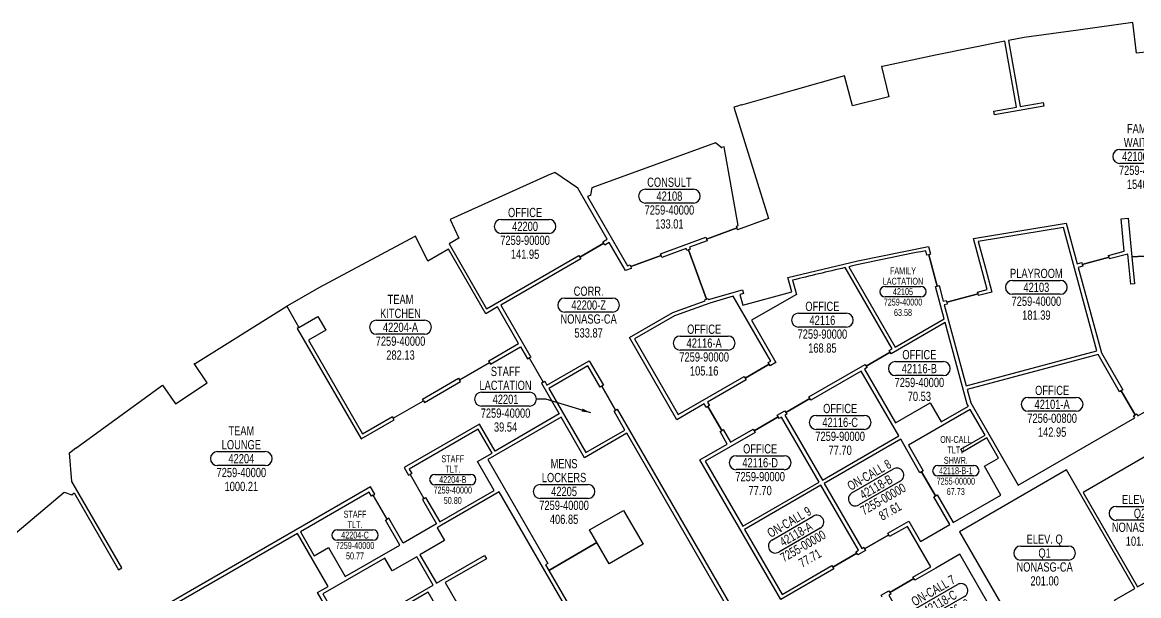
# Model space of a CAD drawing. Extents: x -1896 to 1625, y 4914 to 7322.
# Drawn here: x -1023 to 423, y 6563 to 7306 of the extents above; entities that cross this region are included whole.
import ezdxf
from ezdxf.enums import TextEntityAlignment as Align

# ---------------------------------------------------------------- set-up
doc = ezdxf.new("R2010")
doc.units = 0
doc.header["$LTSCALE"] = 48
doc.header["$MEASUREMENT"] = 0
doc.layers.get('0').update_dxf_attribs({"linetype": 'CONTINUOUS'})
for name, color, linetype in [('AREA', 3, 'CONTINUOUS'), ('AREA2', 1, 'CONTINUOUS'), ('COSTC', 6, 'CONTINUOUS'), ('PLINE2', 5, 'CONTINUOUS'), ('ROOMNA', 4, 'CONTINUOUS'), ('ROOMNO', 4, 'CONTINUOUS'), ('ROOMOV', 4, 'CONTINUOUS')]:
    doc.layers.add(name, color=color, linetype=linetype)
doc.dimstyles.get("Standard").update_dxf_attribs({"dimtxt": 0.18, "dimasz": 12, "dimexe": 0.18, "dimexo": 0.0625, "dimgap": 0.09, "dimtad": 0, "dimtih": 1, "dimtoh": 1, "dimdec": 4, "dimzin": 0, "dimtxsty": 'STANDARD', "dimcen": 0.09, "dimazin": 3, "dimtfac": 1, "dimtdec": 4, "dimtofl": 0, "dimtmove": 0, "dimatfit": 3, "dimtolj": 1, "dimtzin": 0})

# ---------------------------------------------------------------- blocks, each defined once
blk = doc.blocks.new('ROOM')
at = {"layer": 'ROOMOV'}
for p, q in [((-31, 9), (31, 9)), ((31, -9), (-31, -9))]:
    blk.add_line(p, q, dxfattribs=at)
for centre, start, end in [((-31, 0), 90, 270), ((31, 0), 270, 90)]:
    blk.add_arc(centre, 9.04, start, end, dxfattribs=at)
at = {"width": 0.75, "flags": 1}
for tag, p in [('FLFIN', (-60, -36)), ('ICRA', (60, -36)), ('FLCOND', (-60, -60)), ('FLTYPE', (-60, -48)), ('USER1', (60, -48)), ('USER2', (60, -60)), ('WLFIN', (-60, -72)), ('SITE', (-24, -72)), ('UCODE', (24, -72)), ('USER3', (60, -72)), ('WLTYPE', (-60, -84)), ('BLDG', (-24, -84)), ('UDESC', (24, -84)), ('USER4', (60, -84)), ('WLCOND', (-60, -96)), ('FLR', (-24, -96)), ('FCODE', (24, -96)), ('USER5', (60, -96)), ('CLFIN', (-60, -108)), ('COSTCD', (-24, -108)), ('FDESC', (24, -108)), ('USER6', (60, -108)), ('CLCOND', (-60, -132)), ('CLTYPE', (-60, -120)), ('DEPTD', (-24, -120)), ('RDES', (-24, -132)), ('CONTACT', (24, -132)), ('DIVISION', (24, -120)), ('USER7', (60, -120)), ('USER8', (60, -132)), ('CLHT', (-60, -144)), ('CHDATE', (-24, -144)), ('OCCUP', (24, -144)), ('BLOCK', (60, -144)), ('BASE', (-60, -156)), ('CBACK', (-24, -156)), ('PRCONTACT', (24, -156)), ('BLOCK2', (60, -156))]:
    blk.add_attdef(tag, text='', height=6, dxfattribs=at).set_placement(p, align=Align.MIDDLE_CENTER)
at = {"layer": 'AREA', "width": 0.75}
blk.add_attdef('AREA', text='', height=12, dxfattribs=at).set_placement((0, -36), align=Align.MIDDLE_CENTER)
at = {"layer": 'AREA2', "width": 0.75}
blk.add_attdef('AREA2', text='', height=12, dxfattribs=at).set_placement((0, -36), align=Align.MIDDLE_CENTER)
at = {"layer": 'COSTC', "width": 0.75}
blk.add_attdef('COSTC', text='', height=12, dxfattribs=at).set_placement((0, -18), align=Align.MIDDLE_CENTER)
at = {"layer": 'ROOMNA', "width": 0.75}
for tag, p in [('RMNAA', (0, 54)), ('RMNAB', (0, 36)), ('RMNAC', (0, 18))]:
    blk.add_attdef(tag, text='', height=12, dxfattribs=at).set_placement(p, align=Align.MIDDLE_CENTER)
at = {"layer": 'ROOMNO', "width": 0.75}
blk.add_attdef('RMNU', text='', height=12, dxfattribs=at).set_placement((0, 0), align=Align.MIDDLE_CENTER)

msp = doc.modelspace()

# ---------------------------------------------------------------- linework, layer by layer
at = {"layer": 'PLINE2', "color": 6}
for points in [[(444.5, 7268.3), (420.2, 7265.6), (415.7, 7305.7), (344.9, 7295.8), (275, 7285.9), (254.5, 7282.3), (269.6, 7196.6), (299.3, 7201.8), (300.1, 7197), (236.2, 7185.8), (235.4, 7190.6), (264.8, 7195.8), (249.7, 7281.4), (160.2, 7263.2), (91.2, 7248.6), (90.2, 7248.4), (99.7, 7209.2), (52.3, 7197.5), (42, 7236.4), (-24.8, 7217.5), (-91.4, 7198.5), (-91.5, 7198.7), (-96.2, 7197.3), (-101.1, 7195.7), (-56.1, 7051.8), (-96.2, 7037.2), (-97, 7039.5), (-136.5, 7025.1), (-135.7, 7022.8), (-158.4, 7014.5), (-157.6, 7012.2), (-159.9, 7011.3), (-136.6, 6947.4), (-134.3, 6948.3), (-133.8, 6946.9), (-90, 6959.5), (-88.7, 6954.8), (-93.5, 6953.4), (-89.7, 6939.7), (-26.2, 6956.9), (-31.2, 6975.2), (59.5, 6996.9), (150.9, 7015.6), (153.6, 7005.4), (151.3, 7004.8), (162.2, 6964.2), (164.6, 6964.9), (170.1, 6944.6), (173.9, 6945.6), (174.6, 6943.3), (215.1, 6954.1), (214.5, 6956.5), (227, 6959.8), (209.3, 7025.9), (329.4, 7045.7), (343.6, 6993.1), (349.4, 6994.6), (350, 6992.3), (384.8, 7001.7), (384.2, 7004), (404.3, 7009.5), (400.4, 7051.2), (409.6, 7052.1), (414.3, 7002.1), (469.4, 7005)], [(90.9, 6561.6), (89.7, 6563.8), (99.6, 6569.5), (100.8, 6567.4), (132, 6585.4), (130.8, 6587.5), (153.8, 6600.8), (123.6, 6653.1), (100.6, 6639.8), (99.4, 6641.9), (68.2, 6623.9), (69.4, 6621.8), (59.4, 6616.1), (58.2, 6618.2), (27.1, 6600.2), (28.3, 6598.1), (-40.5, 6558.4), (-145, 6739.3), (-109.6, 6759.7), (-119, 6776), (-116.9, 6777.2), (-134.9, 6808.4), (-137, 6807.2), (-139.6, 6811.7), (-175, 6791.2), (-236.4, 6897.6), (-180.2, 6930), (-138.4, 6945.2), (-138.9, 6946.6), (-136.6, 6947.4), (-159.9, 7011.3), (-162.2, 7010.5), (-163, 7012.9), (-194.4, 7001.4), (-195.3, 7003.7), (-234.7, 6989.4), (-233.9, 6987.1), (-241.6, 6984.3), (-262.6, 7020.6), (-268.2, 7017.4), (-269.4, 7019.6), (-300.6, 7001.5), (-299.3, 6999.4), (-403, 6939.6), (-364.1, 6872.3), (-366.2, 6871.1), (-348.2, 6839.9), (-346.1, 6841.1), (-343.1, 6835.9), (-288.3, 6867.6), (-270.1, 6835.9), (-272.2, 6834.7), (-254.2, 6803.5), (-252.1, 6804.8), (-74.8, 6497.8)], [(469.4, 7005), (414.3, 7002.1), (417.6, 6967.2), (412.8, 6966.8), (409.1, 7005.7), (385.4, 6999.3), (384.8, 7001.7), (350, 6992.3), (350.7, 6989.9), (344.9, 6988.3), (374.8, 6877.9), (402.6, 6829.7), (400.5, 6828.5), (418.5, 6797.3), (420.6, 6798.6), (422.1, 6796), (517.5, 6851)], [(-1098.6, 6587.8), (-968.2, 6697.2), (-958.6, 6693.7), (-958.3, 6693.9), (-958.4, 6694), (-955.5, 6696.4), (-898.1, 6596.8), (-893.8, 6599.2), (-958.5, 6711.2), (-961.3, 6748.5), (-953.3, 6754.6), (-953.2, 6754.5), (-840.8, 6835.7), (-824, 6811.6), (-783.3, 6839), (-799.9, 6864), (-799.7, 6864.1), (-799.4, 6863.7), (-798.9, 6864), (-798.8, 6863.9), (-680.1, 6938), (-664.4, 6910.7), (-666.5, 6909.5), (-583.8, 6766.3), (-540.9, 6791), (-542.1, 6793.2), (-503.1, 6815.7), (-501.9, 6813.5), (-455.1, 6840.5), (-456.4, 6842.7), (-417.4, 6865.2), (-416.2, 6863), (-377.3, 6885.5), (-368.3, 6869.9), (-366.2, 6871.1), (-348.2, 6839.9), (-350.3, 6838.7), (-327.2, 6798.6), (-410.3, 6750.6), (-430.5, 6785.5), (-528.2, 6729.1), (-522.5, 6719.2), (-520.4, 6720.4), (-502.4, 6689.2), (-504.5, 6688), (-486.2, 6656.3), (-529.5, 6631.3), (-548.1, 6663.5), (-550.2, 6662.2), (-568.2, 6693.4), (-566.1, 6694.6), (-571.5, 6704.1), (-862.9, 6535.9)], [(-552.7, 6541.2), (-490.6, 6577), (-511.8, 6613.8), (-543.5, 6595.6), (-553, 6612.1), (-633.5, 6565.7), (-563.7, 6444.9)], [(-428.7, 6449.6), (-496.9, 6567.7), (-550.3, 6536.9)]]:
    msp.add_lwpolyline(points, dxfattribs=at)
for points in [[(-113.5, 7144.5), (-113.5, 7144.7), (-117, 7143.5), (-116.9, 7143.4), (-117.3, 7143.3), (-118, 7143.9), (-125.1, 7149.8), (-285, 7091.6), (-286.6, 7082.5), (-286.9, 7081.3), (-286.9, 7081.5), (-287.2, 7081.4), (-287.2, 7081.5), (-290.6, 7080.3), (-290.5, 7080), (-238.8, 6990.5), (-235.6, 6991.6), (-234.7, 6989.4), (-195.3, 7003.7), (-196.1, 7006), (-137.3, 7027.4), (-136.5, 7025.1), (-97, 7039.5), (-97.9, 7041.8), (-95.5, 7042.6)], [(325.8, 7040.2), (215.4, 7022), (224.7, 6987.2), (232.9, 6956.4), (215.8, 6951.8), (215.1, 6954.1), (174.6, 6943.3), (175.2, 6940.9), (171.4, 6939.9), (199.8, 6834.9), (369.1, 6880.3)], [(-379.8, 6889.7), (-407.2, 6937.2), (-422.5, 6928.3), (-470.8, 7011.9), (-497.4, 6996.5), (-513.4, 7028.7), (-514.2, 7028.2), (-638.7, 6961.9), (-679, 6938.6), (-680.1, 6938), (-664.4, 6910.7), (-639.7, 6924.9), (-629.5, 6907.2), (-652, 6894.2), (-582, 6772.9), (-543.3, 6795.3), (-542.1, 6793.2), (-503.1, 6815.7), (-504.3, 6817.8), (-457.6, 6844.8), (-456.4, 6842.7), (-417.4, 6865.2), (-418.6, 6867.3)], [(-101.9, 6951.1), (-132.1, 6942.3), (-178.2, 6925.5), (-229.7, 6895.8), (-173.2, 6797.9), (-87.8, 6847.2), (-86.6, 6845), (-55.4, 6863), (-56.6, 6865.2), (-53.4, 6867)], [(172.5, 6916.9), (102.7, 6876.6), (101.4, 6878.7), (70.3, 6860.7), (71.5, 6858.6), (68.1, 6856.7), (108.2, 6787.2), (153, 6813), (167.2, 6788.3), (202.6, 6808.8), (201.1, 6811.3)], [(400.5, 6828.5), (398.4, 6827.3), (370.5, 6875.6), (201.1, 6830.2), (205.7, 6813.2), (267.2, 6706.6), (417.9, 6793.5), (416.4, 6796.1), (418.5, 6797.3)], [(-256.3, 6802.3), (-254.2, 6803.5), (-272.2, 6834.7), (-274.3, 6833.5), (-290.1, 6860.9), (-340.7, 6831.7), (-292.7, 6748.6), (-242.1, 6777.8)], [(63.9, 6854.2), (-1.4, 6816.5), (-2.6, 6818.6), (-33.8, 6800.6), (-32.6, 6798.5), (-35.1, 6797.1), (13.5, 6713), (112.5, 6770.1)], [(-239.7, 6773.6), (-294.5, 6741.9), (-324.8, 6794.4), (-419.6, 6739.7), (-341.9, 6605.1), (-344.9, 6603.3), (-340.7, 6596), (-278.4, 6632), (-287.9, 6648.4), (-244, 6673.8), (-218.6, 6629.9), (-262.6, 6604.5), (-278.4, 6632), (-340.7, 6596), (-296.9, 6520.1), (-299, 6518.9), (-280.7, 6487.3), (-278.6, 6488.5), (-236.1, 6414.9), (-189.5, 6441.8), (-190.7, 6443.9), (-84.7, 6505.1)], [(-39.3, 6794.6), (-42.6, 6792.8), (-43.8, 6794.9), (-74.9, 6776.9), (-73.7, 6774.8), (-138.3, 6737.5), (-89.7, 6653.4), (9.3, 6710.5)], [(241.4, 6741.5), (226.4, 6767.5), (194.8, 6749.2), (192.6, 6752.9), (224.3, 6771.2), (205, 6804.5), (124.9, 6758.3), (144.1, 6725.1), (142, 6723.9), (160, 6692.7), (162.1, 6693.9), (182.9, 6657.9), (244.8, 6693.6), (223.3, 6731)], [(-433, 6736.9), (-414.3, 6747.7), (-432.3, 6778.8), (-521.6, 6727.3), (-518.3, 6721.6), (-520.4, 6720.4), (-502.4, 6689.2), (-500.3, 6690.5), (-482, 6658.8), (-411.4, 6699.5)], [(157.9, 6691.5), (160, 6692.7), (142, 6723.9), (139.9, 6722.6), (114.9, 6765.9), (15.9, 6708.7), (64.5, 6624.6), (67, 6626.1), (68.2, 6623.9), (99.4, 6641.9), (98.1, 6644.1), (125.4, 6659.8), (140.6, 6633.4), (178.7, 6655.4)], [(438.6, 6747.4), (351.1, 6696.9), (421.6, 6574.8), (435.9, 6583.1), (439.1, 6577.5), (485.9, 6604.5), (482.6, 6610.1), (509.1, 6625.3)], [(347.6, 6694.9), (329.6, 6726.1), (191.1, 6646.1), (279.6, 6492.8), (308.6, 6509.6), (311.8, 6504), (395, 6552), (391.7, 6557.6), (418.1, 6572.8), (347.6, 6694.9)], [(-552.3, 6661), (-550.2, 6662.2), (-568.2, 6693.4), (-570.3, 6692.2), (-573.3, 6697.4), (-662.5, 6645.9), (-644.5, 6614.7), (-625.9, 6625.5), (-604.3, 6588.1), (-533.8, 6628.9)], [(-282.8, 6486), (-280.7, 6487.3), (-299, 6518.9), (-301.1, 6517.7), (-405, 6697.6), (-479.6, 6654.5), (-485.4, 6651.1), (-475.9, 6634.6), (-507.6, 6616.3), (-486.4, 6579.5), (-424.1, 6615.4), (-421.6, 6611.2), (-475.1, 6580.4), (-406.9, 6462.2), (-339.9, 6500.9), (-337.5, 6496.7), (-412.2, 6453.5), (-346.2, 6339.2), (-276.7, 6379.4), (-275.5, 6377.3), (-239.1, 6398.3), (-240.3, 6400.4), (-235.1, 6403.4)], [(11.7, 6706.3), (-87.3, 6649.1), (-38.7, 6565), (25.8, 6602.3), (27.1, 6600.2), (58.2, 6618.2), (57, 6620.3), (60.3, 6622.2)], [(-503.8, 6331.4), (-501.7, 6332.6), (-531.7, 6384.5), (-533.8, 6383.3), (-568, 6442.4), (-596.1, 6426.2), (-615, 6458.9), (-586.8, 6475.1), (-640.1, 6567.5), (-626.6, 6575.3), (-666.2, 6643.8), (-853.3, 6535.8), (-786, 6419.3), (-778.9, 6423.4), (-760.9, 6392.3), (-768, 6388.1), (-728.7, 6320.1), (-721.6, 6324.2), (-687.9, 6265.8), (-695, 6261.7), (-647.9, 6180.1), (-521.1, 6253.3), (-519.9, 6251.2), (-473.1, 6278.2)], [(191.5, 6616.9), (160.4, 6599), (133.2, 6583.3), (132, 6585.4), (100.8, 6567.4), (102, 6565.3), (99.6, 6563.8), (148.1, 6479.7), (240, 6532.8)]]:
    msp.add_lwpolyline(points, close=True, dxfattribs=at)
for points in [[(-299.7, 7084.9), (-303.2, 7091), (-333, 7111.3), (-342.5, 7107.4), (-342.4, 7107.2), (-343.1, 7106.9), (-467.8, 7051), (-468.6, 7050.6, 0.000003), (-468.7, 7050.6), (-457.2, 7026.2), (-469.9, 7018.9), (-421.3, 6934.6), (-301.8, 7003.7), (-300.6, 7001.5), (-269.4, 7019.6), (-270.6, 7021.7), (-265, 7024.9)], [(159.9, 6963.6), (162.2, 6964.2), (151.3, 7004.8), (148.9, 7004.2), (147.3, 7009.9, 0.008863), (47.9, 6989.3), (107.9, 6885.2), (171.2, 6921.8)], [(101.4, 6878.7), (100.2, 6880.8), (103.7, 6882.8), (42.9, 6988.1, 0.006105), (-25.2, 6971.7), (-20.2, 6953.5), (-78.3, 6919.9), (-46.7, 6865.2), (-54.2, 6860.9), (-55.4, 6863), (-86.6, 6845), (-85.4, 6842.9), (-135.3, 6814.1), (-132.8, 6809.6), (-134.9, 6808.4), (-116.9, 6777.2), (-114.8, 6778.5), (-105.3, 6762.1), (-76.2, 6779), (-74.9, 6776.9), (-43.8, 6794.9), (-45, 6797), (-35, 6802.7), (-33.8, 6800.6), (-2.6, 6818.6), (-3.9, 6820.7), (69, 6862.8), (70.3, 6860.7)]]:
    msp.add_lwpolyline(points, format="xyb", close=True, dxfattribs=at)

# ---------------------------------------------------------------- block references
at = {"layer": 'ROOMNO'}
ref = msp.add_blockref('ROOM', (429.6, 7132.1), dxfattribs=at)
ref.add_attrib('RMNU', '42100-WT', dxfattribs={"height": 12, "width": 0.75}).set_placement((429.6, 7132.1), align=Align.MIDDLE_CENTER)
ref.add_attrib('RMNAB', 'FAMILY', dxfattribs={"layer": 'ROOMNA', "height": 12, "width": 0.75}).set_placement((429.6, 7168.1), align=Align.MIDDLE_CENTER)
ref.add_attrib('RMNAC', 'WAITING', dxfattribs={"layer": 'ROOMNA', "height": 12, "width": 0.75}).set_placement((429.6, 7150.1), align=Align.MIDDLE_CENTER)
ref.add_attrib('COSTC', '7259-40000', dxfattribs={"layer": 'COSTC', "height": 12, "width": 0.75}).set_placement((429.6, 7114.1), align=Align.MIDDLE_CENTER)
ref.add_attrib('AREA2', '1546.62', dxfattribs={"layer": 'AREA2', "height": 12, "width": 0.75}).set_placement((429.6, 7096.1), align=Align.MIDDLE_CENTER)
ref = msp.add_blockref('ROOM', (-184.6, 7080.7), dxfattribs=at)
ref.add_attrib('RMNU', '42108', dxfattribs={"height": 12, "width": 0.75}).set_placement((-184.6, 7080.7), align=Align.MIDDLE_CENTER)
ref.add_attrib('RMNAC', 'CONSULT', dxfattribs={"layer": 'ROOMNA', "height": 12, "width": 0.75}).set_placement((-184.6, 7098.7), align=Align.MIDDLE_CENTER)
ref.add_attrib('COSTC', '7259-40000', dxfattribs={"layer": 'COSTC', "height": 12, "width": 0.75}).set_placement((-184.6, 7062.7), align=Align.MIDDLE_CENTER)
ref.add_attrib('AREA2', '133.01', dxfattribs={"layer": 'AREA2', "height": 12, "width": 0.75}).set_placement((-184.6, 7044.7), align=Align.MIDDLE_CENTER)
ref = msp.add_blockref('ROOM', (-371.5, 7041.5), dxfattribs=at)
ref.add_attrib('RMNU', '42200', dxfattribs={"height": 12, "width": 0.75}).set_placement((-371.5, 7041.5), align=Align.MIDDLE_CENTER)
ref.add_attrib('RMNAC', 'OFFICE', dxfattribs={"layer": 'ROOMNA', "height": 12, "width": 0.75}).set_placement((-371.5, 7059.5), align=Align.MIDDLE_CENTER)
ref.add_attrib('COSTC', '7259-90000', dxfattribs={"layer": 'COSTC', "height": 12, "width": 0.75}).set_placement((-371.5, 7023.5), align=Align.MIDDLE_CENTER)
ref.add_attrib('AREA2', '141.95', dxfattribs={"layer": 'AREA2', "height": 12, "width": 0.75}).set_placement((-371.5, 7005.5), align=Align.MIDDLE_CENTER)
ref = msp.add_blockref('ROOM', (117.9, 6957), dxfattribs=dict(at, xscale=0.75, yscale=0.75, zscale=0.75))
ref.add_attrib('RMNU', '42105', dxfattribs={"height": 9, "width": 0.75}).set_placement((117.9, 6957), align=Align.MIDDLE_CENTER)
ref.add_attrib('RMNAB', 'FAMILY', dxfattribs={"layer": 'ROOMNA', "height": 9, "width": 0.75}).set_placement((117.9, 6984), align=Align.MIDDLE_CENTER)
ref.add_attrib('RMNAC', 'LACTATION', dxfattribs={"layer": 'ROOMNA', "height": 9, "width": 0.75}).set_placement((117.9, 6970.5), align=Align.MIDDLE_CENTER)
ref.add_attrib('COSTC', '7259-40000', dxfattribs={"layer": 'COSTC', "height": 9, "width": 0.75}).set_placement((117.9, 6943.5), align=Align.MIDDLE_CENTER)
ref.add_attrib('AREA2', '63.58', dxfattribs={"layer": 'AREA2', "height": 9, "width": 0.75}).set_placement((117.9, 6930), align=Align.MIDDLE_CENTER)
ref = msp.add_blockref('ROOM', (290.6, 6962.6), dxfattribs=at)
ref.add_attrib('RMNU', '42103', dxfattribs={"height": 12, "width": 0.75}).set_placement((290.6, 6962.6), align=Align.MIDDLE_CENTER)
ref.add_attrib('RMNAC', 'PLAYROOM', dxfattribs={"layer": 'ROOMNA', "height": 12, "width": 0.75}).set_placement((290.6, 6980.6), align=Align.MIDDLE_CENTER)
ref.add_attrib('COSTC', '7259-40000', dxfattribs={"layer": 'COSTC', "height": 12, "width": 0.75}).set_placement((290.6, 6944.6), align=Align.MIDDLE_CENTER)
ref.add_attrib('AREA2', '181.39', dxfattribs={"layer": 'AREA2', "height": 12, "width": 0.75}).set_placement((290.6, 6926.6), align=Align.MIDDLE_CENTER)
ref = msp.add_blockref('ROOM', (-289.2, 6939.6), dxfattribs=at)
ref.add_attrib('RMNU', '42200-Z', dxfattribs={"height": 12, "width": 0.75}).set_placement((-289.2, 6939.6), align=Align.MIDDLE_CENTER)
ref.add_attrib('RMNAC', 'CORR.', dxfattribs={"layer": 'ROOMNA', "height": 12, "width": 0.75}).set_placement((-289.2, 6957.6), align=Align.MIDDLE_CENTER)
ref.add_attrib('COSTC', 'NONASG-CA', dxfattribs={"layer": 'COSTC', "height": 12, "width": 0.75}).set_placement((-289.2, 6921.6), align=Align.MIDDLE_CENTER)
ref.add_attrib('AREA2', '533.87', dxfattribs={"layer": 'AREA2', "height": 12, "width": 0.75}).set_placement((-289.2, 6903.6), align=Align.MIDDLE_CENTER)
ref = msp.add_blockref('ROOM', (-532.8, 6910.9), dxfattribs=at)
ref.add_attrib('RMNU', '42204-A', dxfattribs={"height": 12, "width": 0.75}).set_placement((-532.8, 6910.9), align=Align.MIDDLE_CENTER)
ref.add_attrib('RMNAB', 'TEAM', dxfattribs={"layer": 'ROOMNA', "height": 12, "width": 0.75}).set_placement((-532.8, 6946.9), align=Align.MIDDLE_CENTER)
ref.add_attrib('RMNAC', 'KITCHEN', dxfattribs={"layer": 'ROOMNA', "height": 12, "width": 0.75}).set_placement((-532.8, 6928.9), align=Align.MIDDLE_CENTER)
ref.add_attrib('COSTC', '7259-40000', dxfattribs={"layer": 'COSTC', "height": 12, "width": 0.75}).set_placement((-532.8, 6892.9), align=Align.MIDDLE_CENTER)
ref.add_attrib('AREA2', '282.13', dxfattribs={"layer": 'AREA2', "height": 12, "width": 0.75}).set_placement((-532.8, 6874.9), align=Align.MIDDLE_CENTER)
ref = msp.add_blockref('ROOM', (13.5, 6920), dxfattribs=at)
ref.add_attrib('RMNU', '42116', dxfattribs={"height": 12, "width": 0.75}).set_placement((13.5, 6920), align=Align.MIDDLE_CENTER)
ref.add_attrib('RMNAC', 'OFFICE', dxfattribs={"layer": 'ROOMNA', "height": 12, "width": 0.75}).set_placement((13.5, 6938), align=Align.MIDDLE_CENTER)
ref.add_attrib('COSTC', '7259-90000', dxfattribs={"layer": 'COSTC', "height": 12, "width": 0.75}).set_placement((13.5, 6902), align=Align.MIDDLE_CENTER)
ref.add_attrib('AREA2', '168.85', dxfattribs={"layer": 'AREA2', "height": 12, "width": 0.75}).set_placement((13.5, 6884), align=Align.MIDDLE_CENTER)
ref = msp.add_blockref('ROOM', (-139.6, 6890.4), dxfattribs=at)
ref.add_attrib('RMNU', '42116-A', dxfattribs={"height": 12, "width": 0.75}).set_placement((-139.6, 6890.4), align=Align.MIDDLE_CENTER)
ref.add_attrib('RMNAC', 'OFFICE', dxfattribs={"layer": 'ROOMNA', "height": 12, "width": 0.75}).set_placement((-139.6, 6908.4), align=Align.MIDDLE_CENTER)
ref.add_attrib('COSTC', '7259-90000', dxfattribs={"layer": 'COSTC', "height": 12, "width": 0.75}).set_placement((-139.6, 6872.4), align=Align.MIDDLE_CENTER)
ref.add_attrib('AREA2', '105.16', dxfattribs={"layer": 'AREA2', "height": 12, "width": 0.75}).set_placement((-139.6, 6854.4), align=Align.MIDDLE_CENTER)
ref = msp.add_blockref('ROOM', (139.1, 6857.4), dxfattribs=at)
ref.add_attrib('RMNU', '42116-B', dxfattribs={"height": 12, "width": 0.75}).set_placement((139.1, 6857.4), align=Align.MIDDLE_CENTER)
ref.add_attrib('RMNAC', 'OFFICE', dxfattribs={"layer": 'ROOMNA', "height": 12, "width": 0.75}).set_placement((139.1, 6875.4), align=Align.MIDDLE_CENTER)
ref.add_attrib('COSTC', '7259-40000', dxfattribs={"layer": 'COSTC', "height": 12, "width": 0.75}).set_placement((139.1, 6839.4), align=Align.MIDDLE_CENTER)
ref.add_attrib('AREA2', '70.53', dxfattribs={"layer": 'AREA2', "height": 12, "width": 0.75}).set_placement((139.1, 6821.4), align=Align.MIDDLE_CENTER)
ref = msp.add_blockref('ROOM', (-396.8, 6817.7), dxfattribs=at)
ref.add_attrib('RMNU', '42201', dxfattribs={"height": 12, "width": 0.75}).set_placement((-396.8, 6817.7), align=Align.MIDDLE_CENTER)
ref.add_attrib('RMNAB', 'STAFF', dxfattribs={"layer": 'ROOMNA', "height": 12, "width": 0.75}).set_placement((-396.8, 6853.7), align=Align.MIDDLE_CENTER)
ref.add_attrib('RMNAC', 'LACTATION', dxfattribs={"layer": 'ROOMNA', "height": 12, "width": 0.75}).set_placement((-396.8, 6835.7), align=Align.MIDDLE_CENTER)
ref.add_attrib('COSTC', '7259-40000', dxfattribs={"layer": 'COSTC', "height": 12, "width": 0.75}).set_placement((-396.8, 6799.7), align=Align.MIDDLE_CENTER)
ref.add_attrib('AREA2', '39.54', dxfattribs={"layer": 'AREA2', "height": 12, "width": 0.75}).set_placement((-396.8, 6781.7), align=Align.MIDDLE_CENTER)
ref = msp.add_blockref('ROOM', (311, 6811.1), dxfattribs=at)
ref.add_attrib('RMNU', '42101-A', dxfattribs={"height": 12, "width": 0.75}).set_placement((311, 6811.1), align=Align.MIDDLE_CENTER)
ref.add_attrib('RMNAC', 'OFFICE', dxfattribs={"layer": 'ROOMNA', "height": 12, "width": 0.75}).set_placement((311, 6829.1), align=Align.MIDDLE_CENTER)
ref.add_attrib('COSTC', '7256-00800', dxfattribs={"layer": 'COSTC', "height": 12, "width": 0.75}).set_placement((311, 6793.1), align=Align.MIDDLE_CENTER)
ref.add_attrib('AREA2', '142.95', dxfattribs={"layer": 'AREA2', "height": 12, "width": 0.75}).set_placement((311, 6775.1), align=Align.MIDDLE_CENTER)
ref = msp.add_blockref('ROOM', (36.5, 6787.7), dxfattribs=at)
ref.add_attrib('RMNU', '42116-C', dxfattribs={"height": 12, "width": 0.75}).set_placement((36.5, 6787.7), align=Align.MIDDLE_CENTER)
ref.add_attrib('RMNAC', 'OFFICE', dxfattribs={"layer": 'ROOMNA', "height": 12, "width": 0.75}).set_placement((36.5, 6805.7), align=Align.MIDDLE_CENTER)
ref.add_attrib('COSTC', '7259-90000', dxfattribs={"layer": 'COSTC', "height": 12, "width": 0.75}).set_placement((36.5, 6769.7), align=Align.MIDDLE_CENTER)
ref.add_attrib('AREA2', '77.70', dxfattribs={"layer": 'AREA2', "height": 12, "width": 0.75}).set_placement((36.5, 6751.7), align=Align.MIDDLE_CENTER)
ref = msp.add_blockref('ROOM', (-738.9, 6740.8), dxfattribs=at)
ref.add_attrib('RMNU', '42204', dxfattribs={"height": 12, "width": 0.75}).set_placement((-738.9, 6740.8), align=Align.MIDDLE_CENTER)
ref.add_attrib('RMNAB', 'TEAM', dxfattribs={"layer": 'ROOMNA', "height": 12, "width": 0.75}).set_placement((-738.9, 6776.8), align=Align.MIDDLE_CENTER)
ref.add_attrib('RMNAC', 'LOUNGE', dxfattribs={"layer": 'ROOMNA', "height": 12, "width": 0.75}).set_placement((-738.9, 6758.8), align=Align.MIDDLE_CENTER)
ref.add_attrib('COSTC', '7259-40000', dxfattribs={"layer": 'COSTC', "height": 12, "width": 0.75}).set_placement((-738.9, 6722.8), align=Align.MIDDLE_CENTER)
ref.add_attrib('AREA2', '1000.21', dxfattribs={"layer": 'AREA2', "height": 12, "width": 0.75}).set_placement((-738.9, 6704.8), align=Align.MIDDLE_CENTER)
ref = msp.add_blockref('ROOM', (186.3, 6725.1), dxfattribs=dict(at, xscale=0.75, yscale=0.75, zscale=0.75))
ref.add_attrib('RMNU', '42118-B-1', dxfattribs={"height": 9, "width": 0.75}).set_placement((186.3, 6725.1), align=Align.MIDDLE_CENTER)
ref.add_attrib('RMNAA', 'ON-CALL', dxfattribs={"layer": 'ROOMNA', "height": 9, "width": 0.75}).set_placement((186.3, 6765.6), align=Align.MIDDLE_CENTER)
ref.add_attrib('RMNAB', 'TLT./', dxfattribs={"layer": 'ROOMNA', "height": 9, "width": 0.75}).set_placement((186.3, 6752.1), align=Align.MIDDLE_CENTER)
ref.add_attrib('RMNAC', 'SHWR.', dxfattribs={"layer": 'ROOMNA', "height": 9, "width": 0.75}).set_placement((186.3, 6738.6), align=Align.MIDDLE_CENTER)
ref.add_attrib('COSTC', '7255-00000', dxfattribs={"layer": 'COSTC', "height": 9, "width": 0.75}).set_placement((186.3, 6711.6), align=Align.MIDDLE_CENTER)
ref.add_attrib('AREA2', '67.73', dxfattribs={"layer": 'AREA2', "height": 9, "width": 0.75}).set_placement((186.3, 6698.1), align=Align.MIDDLE_CENTER)
ref = msp.add_blockref('ROOM', (-67.1, 6735.5), dxfattribs=at)
ref.add_attrib('RMNU', '42116-D', dxfattribs={"height": 12, "width": 0.75}).set_placement((-67.1, 6735.5), align=Align.MIDDLE_CENTER)
ref.add_attrib('RMNAC', 'OFFICE', dxfattribs={"layer": 'ROOMNA', "height": 12, "width": 0.75}).set_placement((-67.1, 6753.5), align=Align.MIDDLE_CENTER)
ref.add_attrib('COSTC', '7259-90000', dxfattribs={"layer": 'COSTC', "height": 12, "width": 0.75}).set_placement((-67.1, 6717.5), align=Align.MIDDLE_CENTER)
ref.add_attrib('AREA2', '77.70', dxfattribs={"layer": 'AREA2', "height": 12, "width": 0.75}).set_placement((-67.1, 6699.5), align=Align.MIDDLE_CENTER)
ref = msp.add_blockref('ROOM', (-465.1, 6713.6), dxfattribs=dict(at, xscale=0.75, yscale=0.75, zscale=0.75))
ref.add_attrib('RMNU', '42204-B', dxfattribs={"height": 9, "width": 0.75}).set_placement((-465.1, 6713.6), align=Align.MIDDLE_CENTER)
ref.add_attrib('RMNAB', 'STAFF', dxfattribs={"layer": 'ROOMNA', "height": 9, "width": 0.75}).set_placement((-465.1, 6740.6), align=Align.MIDDLE_CENTER)
ref.add_attrib('RMNAC', 'TLT.', dxfattribs={"layer": 'ROOMNA', "height": 9, "width": 0.75}).set_placement((-465.1, 6727.1), align=Align.MIDDLE_CENTER)
ref.add_attrib('COSTC', '7259-40000', dxfattribs={"layer": 'COSTC', "height": 9, "width": 0.75}).set_placement((-465.1, 6700.1), align=Align.MIDDLE_CENTER)
ref.add_attrib('AREA2', '50.80', dxfattribs={"layer": 'AREA2', "height": 9, "width": 0.75}).set_placement((-465.1, 6686.6), align=Align.MIDDLE_CENTER)
ref = msp.add_blockref('ROOM', (-321, 6698.3), dxfattribs=at)
ref.add_attrib('RMNU', '42205', dxfattribs={"height": 12, "width": 0.75}).set_placement((-321, 6698.3), align=Align.MIDDLE_CENTER)
ref.add_attrib('RMNAB', 'MENS', dxfattribs={"layer": 'ROOMNA', "height": 12, "width": 0.75}).set_placement((-321, 6734.3), align=Align.MIDDLE_CENTER)
ref.add_attrib('RMNAC', 'LOCKERS', dxfattribs={"layer": 'ROOMNA', "height": 12, "width": 0.75}).set_placement((-321, 6716.3), align=Align.MIDDLE_CENTER)
ref.add_attrib('COSTC', '7259-40000', dxfattribs={"layer": 'COSTC', "height": 12, "width": 0.75}).set_placement((-321, 6680.3), align=Align.MIDDLE_CENTER)
ref.add_attrib('AREA2', '406.85', dxfattribs={"layer": 'AREA2', "height": 12, "width": 0.75}).set_placement((-321, 6662.3), align=Align.MIDDLE_CENTER)
ref = msp.add_blockref('ROOM', (83.1, 6704.1), dxfattribs=dict(at, rotation=30))
ref.add_attrib('RMNU', '42118-B', dxfattribs={"height": 12, "rotation": 30, "width": 0.75}).set_placement((83.1, 6704.1), align=Align.MIDDLE_CENTER)
ref.add_attrib('RMNAC', 'ON-CALL 8', dxfattribs={"layer": 'ROOMNA', "height": 12, "rotation": 30, "width": 0.75}).set_placement((74.1, 6719.7), align=Align.MIDDLE_CENTER)
ref.add_attrib('COSTC', '7255-00000', dxfattribs={"layer": 'COSTC', "height": 12, "rotation": 30, "width": 0.75}).set_placement((92.1, 6688.5), align=Align.MIDDLE_CENTER)
ref.add_attrib('AREA2', '87.61', dxfattribs={"layer": 'AREA2', "height": 12, "rotation": 30, "width": 0.75}).set_placement((101.1, 6672.9), align=Align.MIDDLE_CENTER)
ref = msp.add_blockref('ROOM', (424.8, 6669.9), dxfattribs=at)
ref.add_attrib('RMNU', 'Q2', dxfattribs={"height": 12, "width": 0.75}).set_placement((424.8, 6669.9), align=Align.MIDDLE_CENTER)
ref.add_attrib('RMNAC', 'ELEV. Q', dxfattribs={"layer": 'ROOMNA', "height": 12, "width": 0.75}).set_placement((424.8, 6687.9), align=Align.MIDDLE_CENTER)
ref.add_attrib('COSTC', 'NONASG-CA', dxfattribs={"layer": 'COSTC', "height": 12, "width": 0.75}).set_placement((424.8, 6651.9), align=Align.MIDDLE_CENTER)
ref.add_attrib('AREA2', '101.33', dxfattribs={"layer": 'AREA2', "height": 12, "width": 0.75}).set_placement((424.8, 6633.9), align=Align.MIDDLE_CENTER)
ref = msp.add_blockref('ROOM', (-591.7, 6641.8), dxfattribs=dict(at, xscale=0.75, yscale=0.75, zscale=0.75))
ref.add_attrib('RMNU', '42204-C', dxfattribs={"height": 9, "width": 0.75}).set_placement((-591.7, 6641.8), align=Align.MIDDLE_CENTER)
ref.add_attrib('RMNAB', 'STAFF', dxfattribs={"layer": 'ROOMNA', "height": 9, "width": 0.75}).set_placement((-591.7, 6668.8), align=Align.MIDDLE_CENTER)
ref.add_attrib('RMNAC', 'TLT.', dxfattribs={"layer": 'ROOMNA', "height": 9, "width": 0.75}).set_placement((-591.7, 6655.3), align=Align.MIDDLE_CENTER)
ref.add_attrib('COSTC', '7259-40000', dxfattribs={"layer": 'COSTC', "height": 9, "width": 0.75}).set_placement((-591.7, 6628.3), align=Align.MIDDLE_CENTER)
ref.add_attrib('AREA2', '50.77', dxfattribs={"layer": 'AREA2', "height": 9, "width": 0.75}).set_placement((-591.7, 6614.8), align=Align.MIDDLE_CENTER)
ref = msp.add_blockref('ROOM', (-20.6, 6643.1), dxfattribs=dict(at, rotation=30))
ref.add_attrib('RMNU', '42118-A', dxfattribs={"height": 12, "rotation": 30, "width": 0.75}).set_placement((-20.6, 6643.1), align=Align.MIDDLE_CENTER)
ref.add_attrib('RMNAC', 'ON-CALL 9', dxfattribs={"layer": 'ROOMNA', "height": 12, "rotation": 30, "width": 0.75}).set_placement((-29.6, 6658.7), align=Align.MIDDLE_CENTER)
ref.add_attrib('COSTC', '7255-00000', dxfattribs={"layer": 'COSTC', "height": 12, "rotation": 30, "width": 0.75}).set_placement((-11.6, 6627.6), align=Align.MIDDLE_CENTER)
ref.add_attrib('AREA2', '77.71', dxfattribs={"layer": 'AREA2', "height": 12, "rotation": 30, "width": 0.75}).set_placement((-2.6, 6612), align=Align.MIDDLE_CENTER)
ref = msp.add_blockref('ROOM', (301.3, 6618.5), dxfattribs=at)
ref.add_attrib('RMNU', 'Q1', dxfattribs={"height": 12, "width": 0.75}).set_placement((301.3, 6618.5), align=Align.MIDDLE_CENTER)
ref.add_attrib('RMNAC', 'ELEV. Q', dxfattribs={"layer": 'ROOMNA', "height": 12, "width": 0.75}).set_placement((301.3, 6636.5), align=Align.MIDDLE_CENTER)
ref.add_attrib('COSTC', 'NONASG-CA', dxfattribs={"layer": 'COSTC', "height": 12, "width": 0.75}).set_placement((301.3, 6600.5), align=Align.MIDDLE_CENTER)
ref.add_attrib('AREA2', '201.00', dxfattribs={"layer": 'AREA2', "height": 12, "width": 0.75}).set_placement((301.3, 6582.5), align=Align.MIDDLE_CENTER)
ref = msp.add_blockref('ROOM', (166, 6554.4), dxfattribs=dict(at, rotation=30))
ref.add_attrib('RMNU', '42118-C', dxfattribs={"height": 12, "rotation": 30, "width": 0.75}).set_placement((166, 6554.4), align=Align.MIDDLE_CENTER)
ref.add_attrib('RMNAC', 'ON-CALL 7', dxfattribs={"layer": 'ROOMNA', "height": 12, "rotation": 30, "width": 0.75}).set_placement((157, 6570), align=Align.MIDDLE_CENTER)
ref.add_attrib('COSTC', '7255-00000', dxfattribs={"layer": 'COSTC', "height": 12, "rotation": 30, "width": 0.75}).set_placement((175, 6538.8), align=Align.MIDDLE_CENTER)
ref.add_attrib('AREA2', '72.20', dxfattribs={"layer": 'AREA2', "height": 12, "rotation": 30, "width": 0.75}).set_placement((184, 6523.2), align=Align.MIDDLE_CENTER)

# ---------------------------------------------------------------- leaders
msp.add_leader([(-286.3, 6800.2), (-344.7, 6817.7), (-356.7, 6817.7)], dimstyle='STANDARD', override={"dimgap": 12, "dimtad": 0}, dxfattribs=at)

doc.saveas('drawing.dxf')
